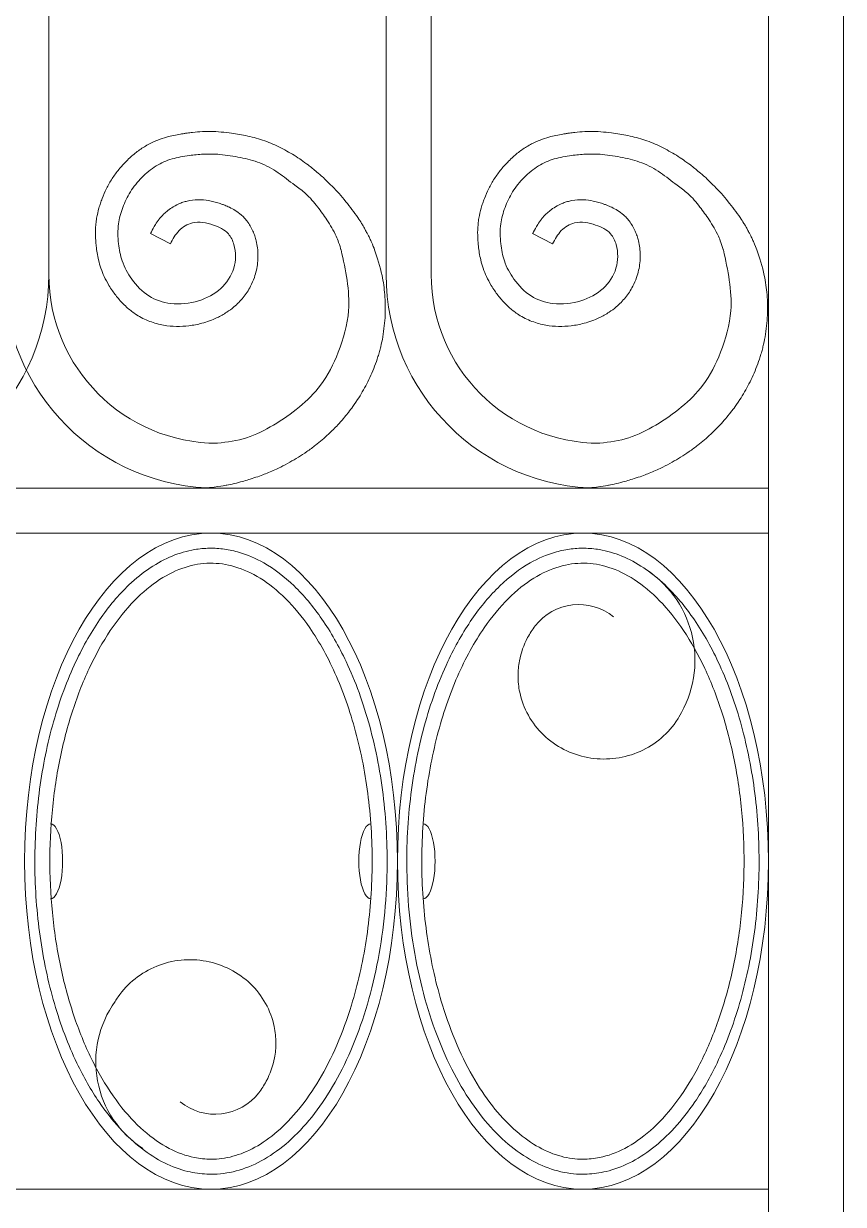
# Model space of a CAD drawing. Header units: millimetres. Extents: x -644 to 652, y 0 to 1491.
# Drawn here: x 494.1 to 651.6, y 324 to 550.8 of the extents above; entities that cross this region are included whole.
import ezdxf

# ---------------------------------------------------------------- set-up
doc = ezdxf.new("R2010")
doc.units = ezdxf.units.MM
doc.layers.add('ceco.net 171', color=7, linetype='Continuous')

msp = doc.modelspace()

# ---------------------------------------------------------------- linework, layer by layer
at = {"layer": 'ceco.net 171', "lineweight": 5}
for p, q in [((651.6, 0), (651.6, 1308.96)), ((637.2, 14.4), (637.2, 1294.56)), ((572.4, 502.56), (572.4, 771.12)), ((563.76, 502.56), (563.76, 768.96)), ((498.96, 502.56), (498.96, 630.46)), ((522.3, 508.44), (518.46, 510.43)), ((595.74, 508.44), (591.9, 510.43)), ((637.2, 461.52), (351, 461.52)), ((637.2, 452.88), (351, 452.88)), ((637.2, 326.88), (351, 326.88))]:
    msp.add_line(p, q, dxfattribs=at)
for centre, radius, start, end in [((457.92, 502.56), 41.04, 270, 0), ((531.36, 502.56), 41.04, 180, 270), ((531.36, 502.56), 32.4, 180, 270), ((604.8, 502.56), 41.04, 180, 270), ((604.8, 502.56), 32.4, 180, 270), ((531.36, 432.81), 20.07, 89.7301, 90), ((602.22, 428.49), 20.86, 328.2977, 55.9455), ((600.77, 428.61), 10.58, 50.8035, 142.3273), ((527.8, 351.36), 19.84, 144.3047, 237.1315), ((530.89, 351.86), 10.58, 230.8035, 322.3273)]:
    msp.add_arc(centre, radius, start, end, dxfattribs=at)
msp.add_ellipse((530.1, 389.88), major_axis=(0, -63), ratio=0.568571, dxfattribs=at)
at = {"layer": 'ceco.net 171', "lineweight": 5, "extrusion": (0, 0, -1)}
msp.add_ellipse((601.56, 389.88), major_axis=(0, -63), ratio=0.565714, dxfattribs=at)
at = {"layer": 'ceco.net 171', "lineweight": 5}
for centre in [(499.29, 389.88), (570.85, 389.88)]:
    msp.add_ellipse(centre, major_axis=(0, -7.2), ratio=0.320416, start_param=6.283185, end_param=9.424801, dxfattribs=at)
at = {"layer": 'ceco.net 171', "lineweight": 5, "extrusion": (0, 0, -1)}
msp.add_ellipse((560.81, 389.88), major_axis=(0, -7.2), ratio=0.320416, start_param=6.283185, end_param=9.424801, dxfattribs=at)
at = {"layer": 'ceco.net 171', "lineweight": 5}
for points, knots in [([(560.88, 508.91), (560.74, 509.22), (560.62, 509.46), (560.46, 509.81), (560.26, 510.21), (559.97, 510.71), (559.84, 510.98), (559.64, 511.33), (559.52, 511.59), (559.31, 511.99), (559.16, 512.17), (558.8, 512.77), (558.58, 513.15), (557.96, 514), (557.56, 514.59), (556.8, 515.57), (556.4, 516.08), (555.57, 517.09), (555.14, 517.64), (554.29, 518.57), (553.88, 518.98), (553, 519.91), (552.62, 520.25), (552.08, 520.8), (551.75, 521.15), (551.3, 521.52), (550.71, 522), (549.86, 522.74), (549.31, 523.19), (548.37, 523.92), (547.76, 524.31), (547.09, 524.83), (546.55, 525.18), (545.15, 526.03), (544.18, 526.56), (542.13, 527.59), (541.1, 528.03), (538.95, 528.72), (537.85, 529.01), (535.72, 529.47), (534.68, 529.65), (532.94, 529.86), (532.26, 529.93), (530.88, 530.02), (530.18, 530.04), (529.14, 530.03), (528.81, 530.02), (527.82, 529.98), (527.18, 529.92), (526.22, 529.82), (525.88, 529.78), (525.34, 529.7), (525.13, 529.68), (524.71, 529.61), (524.49, 529.58), (523.84, 529.47), (523.39, 529.39), (522.49, 529.2), (522.04, 529.09), (521.03, 528.8), (520.47, 528.61), (519.36, 528.18), (518.81, 527.93), (517.94, 527.49), (517.62, 527.3), (516.98, 526.91), (516.67, 526.71), (515.78, 526.08), (515.23, 525.64), (514.42, 524.91), (514.13, 524.63), (513.6, 524.1), (513.36, 523.84), (512.88, 523.31), (512.64, 523.04), (511.96, 522.2), (511.52, 521.61), (510.91, 520.68), (510.72, 520.36), (510.36, 519.72), (510.19, 519.4), (509.71, 518.44), (509.43, 517.79), (509.07, 516.85), (508.96, 516.55), (508.76, 515.95), (508.67, 515.65), (508.4, 514.71), (508.24, 514.06), (508.07, 513.01), (508.02, 512.64), (507.95, 511.9), (507.92, 511.53), (507.88, 510.45), (507.9, 509.75), (507.97, 508.72), (508, 508.38), (508.09, 507.61), (508.14, 507.17), (508.29, 506.27), (508.38, 505.82), (508.62, 504.83), (508.77, 504.29), (509.14, 503.22), (509.35, 502.7), (509.86, 501.6), (510.17, 501.03), (510.71, 500.13), (510.93, 499.78), (511.37, 499.16), (511.57, 498.87), (512.01, 498.3), (512.24, 498.02), (512.96, 497.19), (513.49, 496.64), (514.6, 495.68), (515.16, 495.25), (516.18, 494.59), (516.6, 494.36), (517.46, 493.93), (517.89, 493.74), (519.21, 493.24), (520.1, 493), (521.82, 492.69), (522.64, 492.61), (524.27, 492.58), (525.08, 492.62), (526.71, 492.83), (527.54, 492.99), (528.84, 493.34), (529.33, 493.5), (530.31, 493.85), (530.79, 494.05), (531.91, 494.58), (532.54, 494.93), (533.61, 495.63), (534.07, 495.97), (534.83, 496.61), (535.14, 496.9), (535.74, 497.51), (536.02, 497.83), (536.82, 498.82), (537.29, 499.54), (537.98, 500.85), (538.23, 501.42), (538.59, 502.47), (538.72, 502.93), (538.93, 503.86), (539.01, 504.34), (539.16, 505.76), (539.15, 506.73), (538.97, 508.14), (538.88, 508.59), (538.7, 509.34), (538.61, 509.65), (538.41, 510.28), (538.28, 510.6), (538, 511.24), (537.84, 511.57), (537.46, 512.22), (537.24, 512.55), (536.83, 513.08), (536.65, 513.29), (536.29, 513.67), (536.1, 513.84), (535.54, 514.34), (535.15, 514.62), (534.39, 515.1), (534.02, 515.3), (533.34, 515.63), (533.03, 515.76), (532.53, 515.95), (532.33, 516.03), (531.97, 516.15), (531.82, 516.2), (531.49, 516.31), (531.33, 516.36), (530.83, 516.5), (530.48, 516.59), (529.51, 516.79), (528.86, 516.89), (527.47, 516.95), (526.73, 516.91), (525.68, 516.71), (525.4, 516.64), (524.85, 516.49), (524.58, 516.4), (523.8, 516.09), (523.3, 515.84), (522.47, 515.35), (522.13, 515.11), (521.55, 514.65), (521.3, 514.43), (520.9, 514.04), (520.73, 513.87), (520.42, 513.52), (520.27, 513.35), (519.87, 512.83), (519.64, 512.49), (519.11, 511.65), (518.86, 511.18), (518.58, 510.65), (518.52, 510.54), (518.46, 510.43)], [0, 0, 0, 0, 0.938689, 0.938689, 2.143991, 2.143991, 3.154332, 3.154332, 3.911141, 3.911141, 4.667949, 4.667949, 6.181566, 6.181566, 8.404073, 8.404073, 10.62658, 10.62658, 13.102091, 13.102091, 15.573724, 15.573724, 17.372488, 17.372488, 18.721921, 18.721921, 20.071354, 20.071354, 22.77022, 22.77022, 24.833062, 24.833062, 26.895903, 26.895903, 31.021587, 31.021587, 35.147271, 35.147271, 39.272955, 39.272955, 43.146545, 43.146545, 45.643216, 45.643216, 48.139887, 48.139887, 49.287545, 49.287545, 51.582861, 51.582861, 52.843849, 52.843849, 53.648432, 53.648432, 54.453014, 54.453014, 56.062179, 56.062179, 57.603868, 57.603868, 59.471659, 59.471659, 61.33945, 61.33945, 62.462031, 62.462031, 63.584612, 63.584612, 65.829775, 65.829775, 67.155027, 67.155027, 68.349006, 68.349006, 69.542986, 69.542986, 71.930946, 71.930946, 73.112753, 73.112753, 74.294561, 74.294561, 76.658176, 76.658176, 77.714632, 77.714632, 78.771088, 78.771088, 80.883999, 80.883999, 82.033908, 82.033908, 83.183817, 83.183817, 85.483635, 85.483635, 86.646911, 86.646911, 88.166115, 88.166115, 89.68532, 89.68532, 91.411182, 91.411182, 93.137045, 93.137045, 95.17609, 95.17609, 96.511033, 96.511033, 97.663327, 97.663327, 98.815621, 98.815621, 101.120208, 101.120208, 103.171393, 103.171393, 104.532647, 104.532647, 105.893901, 105.893901, 108.616409, 108.616409, 111.088189, 111.088189, 113.559969, 113.559969, 116.201891, 116.201891, 117.826451, 117.826451, 119.451011, 119.451011, 121.577799, 121.577799, 123.190034, 123.190034, 124.375334, 124.375334, 125.560633, 125.560633, 127.931233, 127.931233, 129.620785, 129.620785, 130.907206, 130.907206, 132.193628, 132.193628, 134.76647, 134.76647, 135.984627, 135.984627, 136.825306, 136.825306, 137.665984, 137.665984, 138.497459, 138.497459, 139.334354, 139.334354, 139.863337, 139.863337, 140.39232, 140.39232, 141.450285, 141.450285, 142.508251, 142.508251, 143.419386, 143.419386, 144.06149, 144.06149, 144.579644, 144.579644, 145.097798, 145.097798, 146.134107, 146.134107, 147.854073, 147.854073, 149.574039, 149.574039, 150.204177, 150.204177, 150.834315, 150.834315, 152.09459, 152.09459, 153.056236, 153.056236, 153.803314, 153.803314, 154.351666, 154.351666, 154.900017, 154.900017, 155.99672, 155.99672, 157.757892, 157.757892, 158.254283, 158.254283, 158.254283, 158.254283]), ([(634.32, 508.91), (634.18, 509.22), (634.06, 509.46), (633.9, 509.81), (633.7, 510.21), (633.41, 510.71), (633.28, 510.98), (633.08, 511.33), (632.96, 511.59), (632.75, 511.99), (632.6, 512.17), (632.24, 512.77), (632.02, 513.15), (631.4, 514), (631, 514.59), (630.24, 515.57), (629.84, 516.08), (629.01, 517.09), (628.58, 517.64), (627.73, 518.57), (627.32, 518.98), (626.44, 519.91), (626.06, 520.25), (625.52, 520.8), (625.19, 521.15), (624.74, 521.52), (624.15, 522), (623.3, 522.74), (622.75, 523.19), (621.81, 523.92), (621.2, 524.31), (620.53, 524.83), (619.99, 525.18), (618.59, 526.03), (617.62, 526.56), (615.57, 527.59), (614.54, 528.03), (612.39, 528.72), (611.29, 529.01), (609.16, 529.47), (608.12, 529.65), (606.38, 529.86), (605.7, 529.93), (604.32, 530.02), (603.62, 530.04), (602.58, 530.03), (602.25, 530.02), (601.26, 529.98), (600.62, 529.92), (599.66, 529.82), (599.32, 529.78), (598.78, 529.7), (598.57, 529.68), (598.15, 529.61), (597.93, 529.58), (597.28, 529.47), (596.83, 529.39), (595.93, 529.2), (595.48, 529.09), (594.47, 528.8), (593.91, 528.61), (592.8, 528.18), (592.25, 527.93), (591.38, 527.49), (591.06, 527.3), (590.42, 526.91), (590.11, 526.71), (589.22, 526.08), (588.67, 525.64), (587.86, 524.91), (587.57, 524.63), (587.04, 524.1), (586.8, 523.84), (586.32, 523.31), (586.08, 523.04), (585.4, 522.2), (584.96, 521.61), (584.35, 520.68), (584.16, 520.36), (583.8, 519.72), (583.63, 519.4), (583.15, 518.44), (582.87, 517.79), (582.51, 516.85), (582.4, 516.55), (582.2, 515.95), (582.11, 515.65), (581.84, 514.71), (581.68, 514.06), (581.51, 513.01), (581.46, 512.64), (581.39, 511.9), (581.36, 511.53), (581.32, 510.45), (581.34, 509.75), (581.41, 508.72), (581.44, 508.38), (581.53, 507.61), (581.58, 507.17), (581.73, 506.27), (581.82, 505.82), (582.06, 504.83), (582.21, 504.29), (582.58, 503.22), (582.79, 502.7), (583.3, 501.6), (583.61, 501.03), (584.15, 500.13), (584.37, 499.78), (584.81, 499.16), (585.01, 498.87), (585.45, 498.3), (585.68, 498.02), (586.4, 497.19), (586.93, 496.64), (588.04, 495.68), (588.6, 495.25), (589.62, 494.59), (590.04, 494.36), (590.9, 493.93), (591.33, 493.74), (592.65, 493.24), (593.54, 493), (595.26, 492.69), (596.08, 492.61), (597.71, 492.58), (598.52, 492.62), (600.15, 492.83), (600.98, 492.99), (602.28, 493.34), (602.77, 493.5), (603.75, 493.85), (604.23, 494.05), (605.35, 494.58), (605.98, 494.93), (607.05, 495.63), (607.51, 495.97), (608.27, 496.61), (608.58, 496.9), (609.18, 497.51), (609.46, 497.83), (610.26, 498.82), (610.73, 499.54), (611.42, 500.85), (611.67, 501.42), (612.03, 502.47), (612.16, 502.93), (612.37, 503.86), (612.45, 504.34), (612.6, 505.76), (612.59, 506.73), (612.41, 508.14), (612.32, 508.59), (612.14, 509.34), (612.05, 509.65), (611.85, 510.28), (611.72, 510.6), (611.44, 511.24), (611.28, 511.57), (610.9, 512.22), (610.68, 512.55), (610.27, 513.08), (610.09, 513.29), (609.73, 513.67), (609.54, 513.84), (608.98, 514.34), (608.59, 514.62), (607.83, 515.1), (607.46, 515.3), (606.78, 515.63), (606.47, 515.76), (605.97, 515.95), (605.77, 516.03), (605.41, 516.15), (605.26, 516.2), (604.93, 516.31), (604.77, 516.36), (604.27, 516.5), (603.92, 516.59), (602.95, 516.79), (602.3, 516.89), (600.91, 516.95), (600.17, 516.91), (599.12, 516.71), (598.84, 516.64), (598.29, 516.49), (598.02, 516.4), (597.24, 516.09), (596.74, 515.84), (595.91, 515.35), (595.57, 515.11), (594.99, 514.65), (594.74, 514.43), (594.34, 514.04), (594.17, 513.87), (593.86, 513.52), (593.71, 513.35), (593.31, 512.83), (593.08, 512.49), (592.55, 511.65), (592.3, 511.18), (592.02, 510.65), (591.96, 510.54), (591.9, 510.43)], [0, 0, 0, 0, 0.938689, 0.938689, 2.143991, 2.143991, 3.154332, 3.154332, 3.911141, 3.911141, 4.667949, 4.667949, 6.181566, 6.181566, 8.404073, 8.404073, 10.62658, 10.62658, 13.102091, 13.102091, 15.573724, 15.573724, 17.372488, 17.372488, 18.721921, 18.721921, 20.071354, 20.071354, 22.77022, 22.77022, 24.833062, 24.833062, 26.895903, 26.895903, 31.021587, 31.021587, 35.147271, 35.147271, 39.272955, 39.272955, 43.146545, 43.146545, 45.643216, 45.643216, 48.139887, 48.139887, 49.287545, 49.287545, 51.582861, 51.582861, 52.843849, 52.843849, 53.648432, 53.648432, 54.453014, 54.453014, 56.062179, 56.062179, 57.603868, 57.603868, 59.471659, 59.471659, 61.33945, 61.33945, 62.462031, 62.462031, 63.584612, 63.584612, 65.829775, 65.829775, 67.155027, 67.155027, 68.349006, 68.349006, 69.542986, 69.542986, 71.930946, 71.930946, 73.112753, 73.112753, 74.294561, 74.294561, 76.658176, 76.658176, 77.714632, 77.714632, 78.771088, 78.771088, 80.883999, 80.883999, 82.033908, 82.033908, 83.183817, 83.183817, 85.483635, 85.483635, 86.646911, 86.646911, 88.166115, 88.166115, 89.68532, 89.68532, 91.411182, 91.411182, 93.137045, 93.137045, 95.17609, 95.17609, 96.511033, 96.511033, 97.663327, 97.663327, 98.815621, 98.815621, 101.120208, 101.120208, 103.171393, 103.171393, 104.532647, 104.532647, 105.893901, 105.893901, 108.616409, 108.616409, 111.088189, 111.088189, 113.559969, 113.559969, 116.201891, 116.201891, 117.826451, 117.826451, 119.451011, 119.451011, 121.577799, 121.577799, 123.190034, 123.190034, 124.375334, 124.375334, 125.560633, 125.560633, 127.931233, 127.931233, 129.620785, 129.620785, 130.907206, 130.907206, 132.193628, 132.193628, 134.76647, 134.76647, 135.984627, 135.984627, 136.825306, 136.825306, 137.665984, 137.665984, 138.497459, 138.497459, 139.334354, 139.334354, 139.863337, 139.863337, 140.39232, 140.39232, 141.450285, 141.450285, 142.508251, 142.508251, 143.419386, 143.419386, 144.06149, 144.06149, 144.579644, 144.579644, 145.097798, 145.097798, 146.134107, 146.134107, 147.854073, 147.854073, 149.574039, 149.574039, 150.204177, 150.204177, 150.834315, 150.834315, 152.09459, 152.09459, 153.056236, 153.056236, 153.803314, 153.803314, 154.351666, 154.351666, 154.900017, 154.900017, 155.99672, 155.99672, 157.757892, 157.757892, 158.254283, 158.254283, 158.254283, 158.254283]), ([(528.8, 461.51), (531.8, 461.87), (532.86, 462.06), (533.79, 462.22), (535.25, 462.57), (536.94, 463.03), (537.68, 463.32), (539.23, 463.77), (539.68, 463.94), (540.44, 464.23), (540.75, 464.35), (541.96, 464.86), (542.79, 465.24), (544.04, 465.86), (544.68, 466.19), (546.37, 467.15), (547.4, 467.79), (549.09, 468.95), (549.69, 469.39), (550.59, 470.09), (551.08, 470.49), (551.89, 471.19), (552.3, 471.54), (553.42, 472.61), (553.85, 473.04), (554.8, 474.04), (555.21, 474.5), (555.82, 475.21), (556.28, 475.77), (556.43, 475.96), (557.04, 476.75), (557.39, 477.23), (557.84, 477.88), (558.89, 479.51), (559.48, 480.51), (560.57, 482.64), (561.07, 483.77), (561.77, 485.55), (561.98, 486.17), (562.28, 487.12), (562.38, 487.44), (562.55, 488.07), (562.64, 488.39), (562.86, 489.33), (563, 489.96), (563.34, 491.98), (563.5, 493.43), (563.62, 496.06), (563.6, 497.38), (563.39, 499.96), (563.22, 501.15), (562.58, 504.14), (562.07, 505.82), (561.41, 507.67), (561.21, 508.16), (560.88, 508.91)], [0, 0, 0, 0, 1.598518, 1.598518, 4.795553, 4.795553, 7.705451, 7.705451, 9.125533, 9.125533, 10.545615, 10.545615, 13.385778, 13.385778, 15.585729, 15.585729, 19.98563, 19.98563, 22.272801, 22.272801, 23.941363, 23.941363, 25.609926, 25.609926, 28.94705, 28.94705, 30.67089, 30.67089, 32.09649, 32.09649, 33.522089, 33.522089, 36.373287, 36.373287, 40.440864, 40.440864, 44.508441, 44.508441, 46.570601, 46.570601, 47.59231, 47.59231, 48.614019, 48.614019, 50.657437, 50.657437, 55.272886, 55.272886, 59.888335, 59.888335, 64.503784, 64.503784, 71.194231, 71.194231, 72.666347, 72.666347, 72.666347, 72.666347]), ([(602.24, 461.51), (605.24, 461.87), (606.3, 462.06), (607.23, 462.22), (608.69, 462.57), (610.38, 463.03), (611.12, 463.32), (612.67, 463.77), (613.12, 463.94), (613.88, 464.23), (614.19, 464.35), (615.4, 464.86), (616.23, 465.24), (617.48, 465.86), (618.12, 466.19), (619.81, 467.15), (620.84, 467.79), (622.53, 468.95), (623.13, 469.39), (624.03, 470.09), (624.52, 470.49), (625.33, 471.19), (625.74, 471.54), (626.86, 472.61), (627.29, 473.04), (628.24, 474.04), (628.65, 474.5), (629.26, 475.21), (629.72, 475.77), (629.87, 475.96), (630.48, 476.75), (630.83, 477.23), (631.28, 477.88), (632.33, 479.51), (632.92, 480.51), (634.01, 482.64), (634.51, 483.77), (635.21, 485.55), (635.42, 486.17), (635.72, 487.12), (635.82, 487.44), (635.99, 488.07), (636.08, 488.39), (636.3, 489.33), (636.44, 489.96), (636.78, 491.98), (636.94, 493.43), (637.06, 496.06), (637.04, 497.38), (636.83, 499.96), (636.66, 501.15), (636.02, 504.14), (635.51, 505.82), (634.85, 507.67), (634.65, 508.16), (634.32, 508.91)], [0, 0, 0, 0, 1.598518, 1.598518, 4.795553, 4.795553, 7.705451, 7.705451, 9.125533, 9.125533, 10.545615, 10.545615, 13.385778, 13.385778, 15.585729, 15.585729, 19.98563, 19.98563, 22.272801, 22.272801, 23.941363, 23.941363, 25.609926, 25.609926, 28.94705, 28.94705, 30.67089, 30.67089, 32.09649, 32.09649, 33.522089, 33.522089, 36.373287, 36.373287, 40.440864, 40.440864, 44.508441, 44.508441, 46.570601, 46.570601, 47.59231, 47.59231, 48.614019, 48.614019, 50.657437, 50.657437, 55.272886, 55.272886, 59.888335, 59.888335, 64.503784, 64.503784, 71.194231, 71.194231, 72.666347, 72.666347, 72.666347, 72.666347]), ([(530.1, 329.76), (531.71, 329.76), (533.33, 329.97), (536.55, 330.82), (538.17, 331.46), (541.35, 333.18), (542.92, 334.26), (545.99, 336.85), (547.49, 338.37), (550.35, 341.8), (551.72, 343.72), (554.28, 347.92), (555.48, 350.2), (557.66, 355.07), (558.65, 357.66), (560.39, 363.07), (561.14, 365.9), (562.39, 371.74), (562.88, 374.74), (563.6, 380.84), (563.82, 383.95), (564.03, 391.99), (563.82, 396.95), (562.7, 406.63), (561.8, 411.35), (559.38, 420.25), (557.85, 424.43), (554.67, 431.19), (553.11, 433.93), (549.74, 438.81), (547.94, 440.95), (544.17, 444.57), (542.22, 446.05), (538.69, 448.05), (537.13, 448.72), (534.61, 449.47), (533.65, 449.68), (531.73, 449.95), (530.77, 450.01), (528.85, 449.98), (527.89, 449.89), (525.5, 449.48), (524.07, 449.07), (521.23, 447.9), (519.82, 447.15), (517.03, 445.3), (515.66, 444.2), (512.34, 441.05), (510.44, 438.8), (506.9, 433.63), (505.27, 430.72), (502.18, 423.96), (500.77, 420.04), (498.5, 411.75), (497.64, 407.36), (496.5, 398.37), (496.23, 393.75), (496.29, 384.53), (496.63, 379.93), (497.89, 370.99), (498.82, 366.65), (501.2, 358.46), (502.66, 354.61), (505.63, 348.4), (507.06, 345.9), (509.84, 341.82), (511.16, 340.15), (513.89, 337.17), (515.31, 335.86), (518.2, 333.62), (519.67, 332.69), (522.64, 331.21), (524.15, 330.66), (526.87, 330), (528.09, 329.83), (529.58, 329.77), (529.84, 329.76), (530.1, 329.76)], [0, 0, 0, 0, 0.152478, 0.152478, 0.304956, 0.304956, 0.457433, 0.457433, 0.609911, 0.609911, 0.762389, 0.762389, 0.914867, 0.914867, 1.067344, 1.067344, 1.219822, 1.219822, 1.3723, 1.3723, 1.524778, 1.524778, 1.766377, 1.766377, 2.007976, 2.007976, 2.249575, 2.249575, 2.440183, 2.440183, 2.63079, 2.63079, 2.821398, 2.821398, 2.969314, 2.969314, 3.060015, 3.060015, 3.150715, 3.150715, 3.241416, 3.241416, 3.376364, 3.376364, 3.511313, 3.511313, 3.646262, 3.646262, 3.847082, 3.847082, 4.047902, 4.047902, 4.273412, 4.273412, 4.498922, 4.498922, 4.724431, 4.724431, 4.949941, 4.949941, 5.175258, 5.175258, 5.400574, 5.400574, 5.575016, 5.575016, 5.717021, 5.717021, 5.859026, 5.859026, 6.001031, 6.001031, 6.143036, 6.143036, 6.258452, 6.258452, 6.283185, 6.283185, 6.283185, 6.283185]), ([(601.56, 329.76), (599.95, 329.76), (598.33, 329.97), (595.11, 330.82), (593.49, 331.46), (590.31, 333.18), (588.74, 334.26), (585.67, 336.85), (584.17, 338.37), (581.31, 341.8), (579.94, 343.72), (577.38, 347.92), (576.18, 350.2), (574, 355.07), (573.01, 357.66), (571.27, 363.07), (570.52, 365.9), (569.27, 371.74), (568.78, 374.74), (568.06, 380.84), (567.84, 383.95), (567.63, 391.99), (567.84, 396.95), (568.96, 406.63), (569.86, 411.35), (572.28, 420.25), (573.81, 424.43), (576.99, 431.19), (578.55, 433.93), (581.92, 438.81), (583.72, 440.95), (587.49, 444.57), (589.44, 446.05), (592.97, 448.05), (594.53, 448.72), (597.05, 449.47), (598.01, 449.68), (599.93, 449.95), (600.89, 450.01), (602.81, 449.98), (603.77, 449.89), (606.16, 449.48), (607.59, 449.07), (610.43, 447.9), (611.84, 447.15), (614.63, 445.3), (616, 444.2), (619.32, 441.05), (621.22, 438.8), (624.76, 433.63), (626.39, 430.72), (629.48, 423.96), (630.89, 420.04), (633.16, 411.75), (634.02, 407.36), (635.16, 398.37), (635.43, 393.75), (635.37, 384.53), (635.03, 379.93), (633.77, 370.99), (632.84, 366.65), (630.46, 358.46), (629, 354.61), (626.03, 348.4), (624.6, 345.9), (621.82, 341.82), (620.5, 340.15), (617.77, 337.17), (616.35, 335.86), (613.46, 333.62), (611.99, 332.69), (609.02, 331.21), (607.51, 330.66), (604.79, 330), (603.57, 329.83), (602.08, 329.77), (601.82, 329.76), (601.56, 329.76)], [0, 0, 0, 0, 0.152478, 0.152478, 0.304956, 0.304956, 0.457433, 0.457433, 0.609911, 0.609911, 0.762389, 0.762389, 0.914867, 0.914867, 1.067344, 1.067344, 1.219822, 1.219822, 1.3723, 1.3723, 1.524778, 1.524778, 1.766377, 1.766377, 2.007976, 2.007976, 2.249575, 2.249575, 2.440183, 2.440183, 2.63079, 2.63079, 2.821398, 2.821398, 2.969314, 2.969314, 3.060015, 3.060015, 3.150715, 3.150715, 3.241416, 3.241416, 3.376364, 3.376364, 3.511313, 3.511313, 3.646262, 3.646262, 3.847082, 3.847082, 4.047902, 4.047902, 4.273412, 4.273412, 4.498922, 4.498922, 4.724431, 4.724431, 4.949941, 4.949941, 5.175258, 5.175258, 5.400574, 5.400574, 5.575016, 5.575016, 5.717021, 5.717021, 5.859026, 5.859026, 6.001031, 6.001031, 6.143036, 6.143036, 6.258452, 6.258452, 6.283185, 6.283185, 6.283185, 6.283185]), ([(530.1, 332.64), (531.49, 332.64), (532.88, 332.82), (535.69, 333.58), (537.11, 334.15), (539.97, 335.72), (541.41, 336.73), (544.25, 339.17), (545.65, 340.62), (548.35, 343.93), (549.65, 345.8), (552.09, 349.92), (553.24, 352.17), (555.32, 356.98), (556.27, 359.55), (558.29, 366.15), (559.24, 370.32), (560.57, 378.96), (560.95, 383.42), (561.13, 392.38), (560.92, 396.88), (559.92, 405.66), (559.13, 409.95), (557.04, 418.05), (555.73, 421.88), (552.68, 428.85), (550.94, 432), (547.59, 436.86), (546.03, 438.73), (542.83, 441.91), (541.19, 443.21), (537.92, 445.24), (536.29, 445.97), (533.07, 446.92), (531.49, 447.14), (528.31, 447.1), (526.72, 446.84), (523.5, 445.81), (521.87, 445.03), (518.59, 442.9), (516.96, 441.55), (513.77, 438.28), (512.22, 436.35), (509.3, 431.99), (507.93, 429.55), (505.44, 424.22), (504.32, 421.34), (502.38, 415.25), (501.57, 412.03), (500.27, 405.39), (499.8, 401.95), (499.21, 394.98), (499.09, 391.45), (499.23, 384.4), (499.48, 380.89), (500.33, 374.01), (500.94, 370.64), (502.48, 364.17), (503.41, 361.07), (505.57, 355.23), (506.79, 352.5), (509.45, 347.52), (510.9, 345.26), (513.94, 341.28), (515.53, 339.57), (518.77, 336.72), (520.41, 335.59), (523.68, 333.87), (525.3, 333.3), (527.97, 332.75), (529.03, 332.64), (530.1, 332.64)], [0, 0, 0, 0, 0.155219, 0.155219, 0.310438, 0.310438, 0.465656, 0.465656, 0.620875, 0.620875, 0.776094, 0.776094, 0.931313, 0.931313, 1.086532, 1.086532, 1.312049, 1.312049, 1.537566, 1.537566, 1.763084, 1.763084, 1.988601, 1.988601, 2.214118, 2.214118, 2.439636, 2.439636, 2.616989, 2.616989, 2.794342, 2.794342, 2.971696, 2.971696, 3.149049, 3.149049, 3.326402, 3.326402, 3.503755, 3.503755, 3.681109, 3.681109, 3.858462, 3.858462, 4.035815, 4.035815, 4.213169, 4.213169, 4.390522, 4.390522, 4.567875, 4.567875, 4.745229, 4.745229, 4.922582, 4.922582, 5.099935, 5.099935, 5.277289, 5.277289, 5.454642, 5.454642, 5.631995, 5.631995, 5.809349, 5.809349, 5.986702, 5.986702, 6.164055, 6.164055, 6.283185, 6.283185, 6.283185, 6.283185]), ([(601.56, 332.64), (600.17, 332.64), (598.78, 332.82), (595.97, 333.58), (594.55, 334.15), (591.69, 335.72), (590.25, 336.73), (587.41, 339.17), (586.01, 340.62), (583.31, 343.93), (582.01, 345.8), (579.57, 349.92), (578.42, 352.17), (576.34, 356.98), (575.39, 359.55), (573.37, 366.15), (572.42, 370.32), (571.09, 378.96), (570.71, 383.42), (570.53, 392.38), (570.74, 396.88), (571.74, 405.66), (572.53, 409.95), (574.62, 418.05), (575.93, 421.88), (578.98, 428.85), (580.72, 432), (584.07, 436.86), (585.63, 438.73), (588.83, 441.91), (590.47, 443.21), (593.74, 445.24), (595.37, 445.97), (598.59, 446.92), (600.17, 447.14), (603.35, 447.1), (604.94, 446.84), (608.16, 445.81), (609.79, 445.03), (613.07, 442.9), (614.7, 441.55), (617.89, 438.28), (619.44, 436.35), (622.36, 431.99), (623.73, 429.55), (626.22, 424.22), (627.34, 421.34), (629.28, 415.25), (630.09, 412.03), (631.39, 405.39), (631.86, 401.95), (632.45, 394.98), (632.57, 391.45), (632.43, 384.4), (632.18, 380.89), (631.33, 374.01), (630.72, 370.64), (629.18, 364.17), (628.25, 361.07), (626.09, 355.23), (624.87, 352.5), (622.21, 347.52), (620.76, 345.26), (617.72, 341.28), (616.13, 339.57), (612.89, 336.72), (611.25, 335.59), (607.98, 333.87), (606.36, 333.3), (603.69, 332.75), (602.63, 332.64), (601.56, 332.64)], [0, 0, 0, 0, 0.155219, 0.155219, 0.310438, 0.310438, 0.465656, 0.465656, 0.620875, 0.620875, 0.776094, 0.776094, 0.931313, 0.931313, 1.086532, 1.086532, 1.312049, 1.312049, 1.537566, 1.537566, 1.763084, 1.763084, 1.988601, 1.988601, 2.214118, 2.214118, 2.439636, 2.439636, 2.616989, 2.616989, 2.794342, 2.794342, 2.971696, 2.971696, 3.149049, 3.149049, 3.326402, 3.326402, 3.503755, 3.503755, 3.681109, 3.681109, 3.858462, 3.858462, 4.035815, 4.035815, 4.213169, 4.213169, 4.390522, 4.390522, 4.567875, 4.567875, 4.745229, 4.745229, 4.922582, 4.922582, 5.099935, 5.099935, 5.277289, 5.277289, 5.454642, 5.454642, 5.631995, 5.631995, 5.809349, 5.809349, 5.986702, 5.986702, 6.164055, 6.164055, 6.283185, 6.283185, 6.283185, 6.283185]), ([(619.97, 417.53), (619.79, 417.23), (619.61, 416.94), (618.51, 415.34), (617.41, 414.16), (614.9, 412.16), (613.49, 411.34), (610.5, 410.14), (608.92, 409.75), (605.7, 409.43), (604.07, 409.5), (600.89, 410.1), (599.35, 410.62), (596.48, 412.08), (595.15, 413.02), (592.84, 415.23), (591.85, 416.51), (590.3, 419.29), (589.74, 420.8), (589.2, 423.38), (589.09, 424.44), (589.09, 425.49), (589.09, 426.45), (589.18, 427.41), (589.65, 429.92), (590.19, 431.43), (591.36, 433.62), (591.85, 434.37), (592.39, 435.08)], [3.659961, 3.659961, 3.659961, 3.659961, 3.723646, 3.723646, 4.019041, 4.019041, 4.314436, 4.314436, 4.609831, 4.609831, 4.905226, 4.905226, 5.200621, 5.200621, 5.496016, 5.496016, 5.791411, 5.791411, 6.086806, 6.086806, 6.283185, 6.283185, 6.283185, 6.462091, 6.462091, 6.757486, 6.757486, 6.922732, 6.922732, 6.922732, 6.922732]), ([(511.69, 362.94), (511.87, 363.24), (512.05, 363.53), (513.15, 365.12), (514.25, 366.31), (516.76, 368.31), (518.17, 369.12), (521.16, 370.33), (522.74, 370.72), (525.96, 371.04), (527.59, 370.97), (530.77, 370.37), (532.31, 369.85), (535.18, 368.38), (536.51, 367.45), (538.82, 365.23), (539.81, 363.96), (541.36, 361.18), (541.92, 359.67), (542.46, 357.08), (542.57, 356.03), (542.57, 354.98), (542.57, 354.01), (542.48, 353.05), (542.01, 350.55), (541.47, 349.03), (540.3, 346.85), (539.81, 346.09), (539.27, 345.39)], [3.659961, 3.659961, 3.659961, 3.659961, 3.723646, 3.723646, 4.019041, 4.019041, 4.314436, 4.314436, 4.609831, 4.609831, 4.905226, 4.905226, 5.200621, 5.200621, 5.496016, 5.496016, 5.791411, 5.791411, 6.086806, 6.086806, 6.283185, 6.283185, 6.283185, 6.462091, 6.462091, 6.757486, 6.757486, 6.922732, 6.922732, 6.922732, 6.922732])]:
    msp.add_open_spline(points, degree=3, knots=knots, dxfattribs=at)
for points in [[(555.13, 507.16), (554.63, 508.74), (554.14, 509.93), (552.36, 513.06), (550.6, 515.53), (548.29, 518.11), (546.2, 519.72), (543, 522.11), (539.46, 524.01), (535.78, 525.04), (531.81, 525.62), (528.64, 525.69), (525.93, 525.42), (522.62, 524.76), (519.59, 523.44), (516.83, 521.21), (514.61, 518.43), (513.15, 515.41), (512.33, 512.3), (512.34, 508.47), (513.03, 505.18), (514.87, 501.69), (518.17, 498.45), (522.36, 497), (527.73, 497.53), (531.98, 499.86), (534.47, 503.78), (534.5, 508.3), (533.44, 510.38), (530.56, 512.07), (526.53, 512.47), (523.96, 510.99), (522.3, 508.44)], [(628.57, 507.16), (628.07, 508.74), (627.58, 509.93), (625.8, 513.06), (624.04, 515.53), (621.73, 518.11), (619.64, 519.72), (616.44, 522.11), (612.9, 524.01), (609.22, 525.04), (605.25, 525.62), (602.08, 525.69), (599.37, 525.42), (596.06, 524.76), (593.03, 523.44), (590.27, 521.21), (588.05, 518.43), (586.59, 515.41), (585.77, 512.3), (585.78, 508.47), (586.47, 505.18), (588.31, 501.69), (591.61, 498.45), (595.8, 497), (601.17, 497.53), (605.42, 499.86), (607.91, 503.78), (607.94, 508.3), (606.88, 510.38), (604, 512.07), (599.97, 512.47), (597.4, 510.99), (595.74, 508.44)], [(531.36, 470.16), (536.93, 471.21), (542.11, 473.65), (547.08, 477.14), (551.13, 481.29), (554.55, 487.63), (556.53, 495.62), (555.1, 507.3)], [(604.8, 470.16), (610.37, 471.21), (615.55, 473.65), (620.52, 477.14), (624.57, 481.29), (627.99, 487.63), (629.97, 495.62), (628.54, 507.3)]]:
    msp.add_spline(points, degree=3, dxfattribs=at)

doc.saveas('drawing.dxf')
